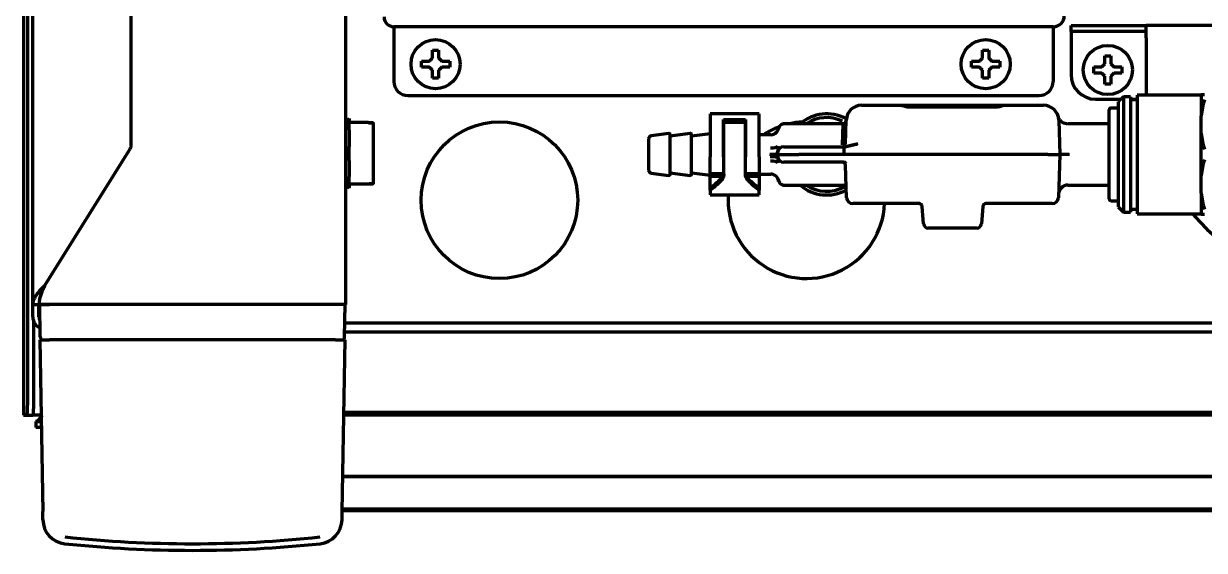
# Model space of a CAD drawing. Header units: inches. Extents: x -2898 to 7248, y 606 to 5598.
# Drawn here: x 2637.5 to 2829.9, y 4573 to 4658.8 of the extents above; entities that cross this region are included whole.
import ezdxf

# ---------------------------------------------------------------- set-up
doc = ezdxf.new("R2010")
doc.units = ezdxf.units.IN

msp = doc.modelspace()

# ---------------------------------------------------------------- linework, layer by layer
at = {"linetype": 'Continuous', "lineweight": 70}
for p, q in [((2637.55, 5081.85), (2637.55, 4595.05)), ((2638.23, 4598.05), (2638.23, 5080.85)), ((2690.05, 4613.05), (2690.05, 4713.75)), ((2639.05, 4613.05), (2639.05, 4694.85)), ((2655.05, 4638.94), (2655.05, 4693.85)), ((2697.85, 4658.3), (2697.85, 4657.3)), ((2805.25, 4658.3), (2697.85, 4658.3)), ((2805.25, 4658.3), (2805.25, 4657.3)), ((2808.15, 4657.5), (2808.15, 4658.5)), ((2808.15, 4658.5), (2820.15, 4658.5)), ((2820.15, 4658.5), (2820.38, 4658.5)), ((2895.72, 4658.5), (2820.38, 4658.5)), ((2820.38, 4656.5), (2820.38, 4658.5)), ((2697.85, 4657.3), (2697.85, 4649.4)), ((2805.25, 4657.3), (2805.25, 4649.4)), ((2820.15, 4657.5), (2808.15, 4657.5)), ((2808.15, 4657.5), (2808.15, 4656.5)), ((2808.15, 4656.5), (2808.15, 4650.5)), ((2820.15, 4657.5), (2820.38, 4657.5)), ((2820.38, 4656.5), (2820.38, 4648.5)), ((2702.35, 4652.2), (2702.35, 4652.7)), ((2706.95, 4652.7), (2706.95, 4652.2)), ((2791.95, 4652.2), (2791.95, 4652.7)), ((2796.55, 4652.7), (2796.55, 4652.2)), ((2702.35, 4651.7), (2702.35, 4652.2)), ((2706.95, 4652.2), (2706.95, 4651.7)), ((2791.95, 4651.7), (2791.95, 4652.2)), ((2796.55, 4652.2), (2796.55, 4651.7)), ((2811.85, 4651.25), (2811.85, 4651.75)), ((2811.85, 4650.75), (2811.85, 4651.25)), ((2816.45, 4651.75), (2816.45, 4651.25)), ((2816.45, 4651.25), (2816.45, 4650.75)), ((2700.15, 4647.1), (2802.95, 4647.1)), ((2816.7, 4646.9), (2815.85, 4646.05)), ((2816.7, 4646.9), (2816.7, 4637.5)), ((2817.85, 4646.9), (2816.7, 4646.9)), ((2817.85, 4646.9), (2817.85, 4637.5)), ((2818.95, 4647.15), (2818.95, 4637.5)), ((2829.35, 4647.15), (2818.95, 4647.15)), ((2829.35, 4647.25), (2829.35, 4643.81)), ((2774.04, 4645.5), (2780.28, 4645.5)), ((2780.28, 4645.5), (2781.66, 4645.5)), ((2781.66, 4645.5), (2796.03, 4645.5)), ((2796, 4645.21), (2781.69, 4645.21)), ((2796.03, 4645.5), (2797.42, 4645.5)), ((2797.42, 4645.5), (2803.65, 4645.5)), ((2812.15, 4646.5), (2816.3, 4646.5)), ((2814.35, 4630.25), (2814.35, 4644.75)), ((2815.85, 4645.05), (2814.65, 4645.05)), ((2815.85, 4646.05), (2815.85, 4637.5)), ((2817.85, 4646.5), (2818.95, 4646.5)), ((2818.95, 4646.4), (2817.85, 4646.4)), ((2690.55, 4643.35), (2690.05, 4642.77)), ((2690.55, 4643.35), (2690.55, 4643.25)), ((2690.55, 4643.25), (2690.55, 4642.58)), ((2749.35, 4644.1), (2749.35, 4637.09)), ((2757.35, 4644.1), (2749.35, 4644.1)), ((2751.55, 4637.09), (2751.55, 4643.21)), ((2751.55, 4643.21), (2755.15, 4643.21)), ((2751.6, 4643.06), (2755.1, 4643.06)), ((2751.6, 4642.76), (2751.6, 4643.06)), ((2751.6, 4642.76), (2755.1, 4642.76)), ((2751.6, 4640.34), (2751.6, 4642.76)), ((2755.1, 4643.06), (2755.1, 4642.76)), ((2755.1, 4642.76), (2755.1, 4640.34)), ((2755.15, 4643.21), (2755.15, 4637.09)), ((2757.35, 4637.09), (2757.35, 4644.1)), ((2771.41, 4639.23), (2771.54, 4643.08)), ((2806.15, 4643.08), (2806.35, 4637.5)), ((2829.35, 4640.93), (2829.35, 4643.81)), ((2690.55, 4641.44), (2690.55, 4642.58)), ((2690.55, 4641.44), (2690.55, 4640.77)), ((2693.71, 4642.68), (2690.65, 4642.68)), ((2694.55, 4637.68), (2694.55, 4642.45)), ((2742.62, 4640.9), (2739.79, 4640.55)), ((2746.12, 4640.9), (2742.85, 4640.5)), ((2749.35, 4640.86), (2746.35, 4640.5)), ((2751.6, 4642.69), (2751.55, 4642.69)), ((2755.15, 4642.69), (2755.1, 4642.69)), ((2768.35, 4642.5), (2761.34, 4642.5)), ((2771.04, 4642.5), (2768.35, 4642.5)), ((2770.91, 4639.09), (2771.04, 4642.5)), ((2814.35, 4642.5), (2807.55, 4642.5)), ((2829.35, 4634.06), (2829.35, 4640.93)), ((2690.55, 4640.77), (2690.55, 4640.16)), ((2690.55, 4640.16), (2690.55, 4638.82)), ((2739.35, 4640.05), (2739.35, 4634.94)), ((2742.85, 4634.3), (2742.85, 4640.7)), ((2746.35, 4634.3), (2746.35, 4640.7)), ((2751.6, 4640.71), (2751.55, 4640.7)), ((2751.6, 4639.6), (2751.6, 4640.34)), ((2751.6, 4634.28), (2751.6, 4639.6)), ((2755.15, 4640.72), (2755.1, 4640.71)), ((2755.1, 4640.34), (2755.1, 4639.6)), ((2755.1, 4639.6), (2755.1, 4634.28)), ((2759.28, 4640.7), (2757.35, 4640.7)), ((2641.05, 4616.25), (2654.9, 4638.41)), ((2690.55, 4637.68), (2690.55, 4638.82)), ((2690.55, 4636.54), (2690.55, 4637.68)), ((2694.55, 4632.9), (2694.55, 4637.68)), ((2749.35, 4636.39), (2749.35, 4637.09)), ((2751.55, 4637.09), (2751.55, 4636.39)), ((2755.15, 4636.39), (2755.15, 4637.09)), ((2757.35, 4637.09), (2757.35, 4636.39)), ((2760.35, 4637.5), (2760.36, 4637.78)), ((2760.35, 4637.5), (2763.84, 4637.5)), ((2760.36, 4637.21), (2760.35, 4637.5)), ((2760.36, 4637.78), (2760.37, 4638.01)), ((2760.36, 4637.01), (2760.36, 4637.01)), ((2804.35, 4637.5), (2763.84, 4637.5)), ((2763.85, 4638.75), (2771.14, 4638.75)), ((2804.35, 4637.5), (2806.35, 4637.5)), ((2806.35, 4637.5), (2806.1, 4630.46)), ((2815.85, 4637.5), (2815.85, 4628.95)), ((2816.7, 4637.5), (2816.7, 4628.1)), ((2817.85, 4637.5), (2817.85, 4628.1)), ((2818.95, 4637.5), (2818.95, 4627.85)), ((2690.55, 4636.54), (2690.55, 4635.2)), ((2690.55, 4635.2), (2690.55, 4634.59)), ((2749.35, 4634.42), (2749.35, 4636.39)), ((2751.55, 4636.39), (2751.55, 4634.42)), ((2755.15, 4634.42), (2755.15, 4636.39)), ((2757.35, 4636.39), (2757.35, 4634.42)), ((2771.14, 4636.25), (2763.85, 4636.25)), ((2771.59, 4630.46), (2771.41, 4635.77)), ((2690.55, 4634.59), (2690.55, 4633.92)), ((2690.55, 4632.78), (2690.55, 4633.92)), ((2739.79, 4634.44), (2742.62, 4634.1)), ((2742.85, 4634.5), (2746.12, 4634.1)), ((2746.35, 4634.5), (2749.35, 4634.13)), ((2749.35, 4634.42), (2751.55, 4634.42)), ((2749.35, 4633.99), (2749.35, 4634.42)), ((2749.35, 4632.06), (2749.35, 4633.99)), ((2749.35, 4633.99), (2751.55, 4633.99)), ((2751.55, 4634.42), (2751.55, 4633.99)), ((2751.55, 4634.29), (2751.55, 4634.29)), ((2755.14, 4634.28), (2755.15, 4634.28)), ((2755.15, 4633.99), (2755.15, 4634.42)), ((2755.15, 4634.42), (2757.35, 4634.42)), ((2755.15, 4633.99), (2757.35, 4633.99)), ((2757.35, 4634.42), (2757.35, 4633.99)), ((2757.35, 4634.3), (2759.28, 4634.3)), ((2757.35, 4633.99), (2757.35, 4632.06)), ((2829.35, 4631.18), (2829.35, 4634.06)), ((2690.05, 4632.59), (2690.55, 4632.01)), ((2690.55, 4632.78), (2690.55, 4632.11)), ((2690.55, 4632.01), (2690.55, 4632.11)), ((2693.71, 4632.68), (2690.65, 4632.68)), ((2749.35, 4631.67), (2749.35, 4632.06)), ((2749.35, 4631.67), (2749.35, 4630.9)), ((2757.35, 4632.06), (2757.35, 4631.67)), ((2757.35, 4630.9), (2757.35, 4631.67)), ((2761.34, 4632.5), (2768.35, 4632.5)), ((2768.35, 4632.5), (2771.04, 4632.5)), ((2807.62, 4632.5), (2814.35, 4632.5)), ((2829.35, 4631.18), (2829.35, 4627.75)), ((2749.35, 4630.9), (2757.35, 4630.9)), ((2773.59, 4629.5), (2772.59, 4629.5)), ((2783.5, 4629.5), (2773.59, 4629.5)), ((2804.1, 4629.5), (2794.2, 4629.5)), ((2805.1, 4629.5), (2804.1, 4629.5)), ((2814.65, 4629.95), (2815.85, 4629.95)), ((2784.14, 4626.18), (2783.89, 4629.04)), ((2793.81, 4629.04), (2793.56, 4626.18)), ((2815.85, 4628.95), (2816.7, 4628.1)), ((2816.7, 4628.1), (2817.85, 4628.1)), ((2817.85, 4628.6), (2818.95, 4628.6)), ((2818.95, 4627.85), (2829.35, 4627.85)), ((2792.81, 4625.5), (2784.88, 4625.5)), ((2639.05, 4611.05), (2639.05, 4613.05)), ((2639.05, 4613.05), (2640.05, 4613.05)), ((2640.05, 4611.05), (2640.05, 4613.05)), ((2641.85, 4613.05), (2640.05, 4613.05)), ((2640.17, 4613.05), (2641.77, 4613.05)), ((2640.26, 4607.79), (2640.17, 4613.05)), ((2688.25, 4613.05), (2641.85, 4613.05)), ((2690.05, 4613.05), (2688.25, 4613.05)), ((2689.83, 4607.79), (2689.92, 4613.05)), ((2639.22, 4598.05), (2639.22, 4610.23)), ((2640.05, 4611.05), (2640.21, 4611.05)), ((2914.95, 4610.05), (2689.88, 4610.05)), ((2903.61, 4608.55), (2689.84, 4608.55)), ((2640.17, 4607.3), (2641.77, 4607.3)), ((2640.17, 4607.3), (2640.66, 4579.39)), ((2640.55, 4607.35), (2640.55, 4607.3)), ((2688.32, 4607.3), (2641.77, 4607.3)), ((2688.32, 4607.3), (2689.92, 4607.3)), ((2689.43, 4579.39), (2689.92, 4607.3)), ((2689.55, 4607.3), (2689.55, 4607.35)), ((2637.55, 4595.05), (2637.55, 4595.05)), ((2637.55, 4595.05), (2638.07, 4595.05)), ((2638.07, 4595.05), (2639.07, 4595.05)), ((2639.55, 4595.05), (2639.07, 4595.05)), ((2640.39, 4595.05), (2639.55, 4595.05)), ((2689.72, 4595.55), (2914.95, 4595.55)), ((2914.95, 4595.05), (2689.72, 4595.05)), ((2818.63, 4595.05), (2818.63, 4595.55)), ((2820.05, 4595.55), (2820.05, 4595.05)), ((2639.55, 4594.05), (2640.4, 4594.05)), ((2639.55, 4594.05), (2639.55, 4593.05)), ((2640.42, 4593.05), (2639.55, 4593.05)), ((2914.95, 4585.05), (2689.53, 4585.05)), ((2914.95, 4585.03), (2689.53, 4585.03)), ((2640.68, 4578.04), (2640.66, 4579.39)), ((2689.41, 4578.04), (2689.43, 4579.39)), ((2689.44, 4579.56), (2914.96, 4579.56)), ((2689.46, 4579.82), (2914.96, 4579.82))]:
    msp.add_line(p, q, dxfattribs=at)
for centre, radius in [((2704.65, 4652.2), 4), ((2794.25, 4652.2), 4), ((2814.15, 4651.25), 4), ((2715.05, 4630.05), 12.75)]:
    msp.add_circle(centre, radius, dxfattribs=at)
for centre, radius, start, end in [((2805.25, 4660.1), 1.8, 270, 0), ((2697.85, 4659.9), 1.6, 180, 270), ((2812.15, 4650.5), 4, 180, 270), ((2700.15, 4649.4), 2.3, 180, 270), ((2802.95, 4649.4), 2.3, 270, 0), ((2852.38, 4648.5), 32, 180, 182.4187), ((2774.04, 4643), 2.5, 90, 178), ((2803.65, 4643), 2.5, 2, 90), ((2814.65, 4644.75), 0.3, 90, 180), ((2765.05, 4630.05), 12.75, 92.9531, 102.4537), ((2768.35, 4637.5), 6.6, 62.0357, 130.7514), ((2768.35, 4637.5), 6, 64.8281, 123.5531), ((2771.04, 4643), 0.5, 269.1135, 358), ((2690.65, 4642.58), 0.1, 90, 180), ((2742.65, 4640.7), 0.2, 0, 96.9365), ((2746.15, 4640.7), 0.2, 0, 96.9365), ((2765.05, 4630.05), 12.75, 110.6494, 123.3563), ((2654.05, 4638.94), 1, 328, 0), ((2739.85, 4640.05), 0.5, 96.9365, 180), ((2770.91, 4639.25), 0.5, 270, 358), ((2761.36, 4637.75), 1, 90, 178), ((2761.36, 4637.25), 1, 182.0002, 270), ((2770.91, 4635.75), 0.5, 2, 90), ((2739.85, 4634.94), 0.5, 180, 263.0635), ((2742.65, 4634.3), 0.2, 263.0635, 0), ((2746.15, 4634.3), 0.2, 263.0635, 0), ((2690.65, 4632.78), 0.1, 180, 270), ((2768.35, 4637.5), 6.6, 229.2478, 299.0141), ((2768.35, 4637.5), 6, 236.4469, 298.4906), ((2771.04, 4632), 0.5, 2, 91.8742), ((2807.62, 4631), 1.5, 89.4269, 178), ((2765.05, 4630.05), 12.75, 176.1806, 357.525), ((2772.59, 4630.5), 1, 182, 270), ((2783.39, 4629), 0.5, 5, 90), ((2794.31, 4629), 0.5, 90, 175), ((2805.1, 4630.5), 1, 270, 358), ((2814.65, 4630.25), 0.3, 180, 270), ((2852.38, 4648.5), 32, 220.1892, 270), ((2784.88, 4626.25), 0.75, 185, 270), ((2792.81, 4626.25), 0.75, 270, 355), ((2641.05, 4611.05), 2, 180, 246.1655), ((2641.05, 4611.05), 1, 180, 213.8639), ((2640.76, 4607.8), 0.5, 181, 270), ((2689.33, 4607.8), 0.5, 270, 359), ((2644.68, 4578.11), 4, 181, 264.013), ((2685.41, 4578.11), 4, 275.987, 359), ((2665.05, 4772.3), 199.25, 264.013, 270), ((2665.05, 4772.3), 199.25, 270, 275.987)]:
    msp.add_arc(centre, radius, start, end, dxfattribs=at)
for centre, major_axis, ratio, start_param, end_param in [((2759.28, 4641.95), (-1.25, 0.04), 1, 1.602904, 3.141573), ((2759.12, 4636.94), (1.25, 0.04), 0.125618, 0, 1.566409), ((2759.19, 4638.98), (-1.25, 0.04), 0.333532, 1.581322, 2.950519), ((2759.19, 4636.01), (1.25, 0.04), 0.333515, 0.191083, 1.56029), ((2751.6, 4637.5), (-4.14, -5.87), 0.300114, 0.644964, 1.079556), ((2751.6, 4637.5), (-4.55, -6.46), 0.300114, 0.696701, 1.087666), ((2755.1, 4637.5), (4.14, -5.87), 0.300114, 5.203629, 5.638222), ((2755.1, 4637.5), (4.55, -6.46), 0.300114, 5.195519, 5.586485), ((2759.28, 4633.05), (-1.25, -0.04), 1, 3.141612, 4.681404), ((2638.07, 4598.05), (0, -3), 0.052336, 0, 1.570796), ((2639.07, 4598.05), (0, 3), 0.052336, 3.141593, 4.712389), ((2665.05, 4771.87), (-197.77, 0), 0.999848, 1.465422, 1.67617)]:
    msp.add_ellipse(centre, major_axis=major_axis, ratio=ratio, start_param=start_param, end_param=end_param, dxfattribs=at)
for points, degree in [([(2704.15, 4653.2), (2704.15, 4653.25), (2704.15, 4653.36), (2704.15, 4653.52), (2704.15, 4653.68), (2704.15, 4653.84), (2704.15, 4653.99), (2704.15, 4654.14), (2704.15, 4654.31), (2704.15, 4654.43), (2704.15, 4654.5)], 3), ([(2704.15, 4654.5), (2704.31, 4654.5), (2704.65, 4654.5), (2704.98, 4654.5), (2705.15, 4654.5)], 3), ([(2793.75, 4653.2), (2793.75, 4653.25), (2793.75, 4653.36), (2793.75, 4653.52), (2793.75, 4653.68), (2793.75, 4653.84), (2793.75, 4653.99), (2793.75, 4654.14), (2793.75, 4654.31), (2793.75, 4654.43), (2793.75, 4654.5)], 3), ([(2793.75, 4654.5), (2793.91, 4654.5), (2794.25, 4654.5), (2794.58, 4654.5), (2794.75, 4654.5)], 3), ([(2703.65, 4652.7), (2703.67, 4652.72), (2703.72, 4652.77), (2703.79, 4652.84), (2703.86, 4652.91), (2703.93, 4652.98), (2704, 4653.05), (2704.08, 4653.13), (2704.12, 4653.17), (2704.15, 4653.2)], 3), ([(2705.15, 4653.2), (2705.17, 4653.17), (2705.22, 4653.12), (2705.3, 4653.05), (2705.37, 4652.98), (2705.44, 4652.9), (2705.51, 4652.84), (2705.58, 4652.77), (2705.62, 4652.72), (2705.65, 4652.7)], 3), ([(2705.65, 4652.7), (2705.7, 4652.7), (2705.81, 4652.7), (2705.97, 4652.7), (2706.13, 4652.7), (2706.29, 4652.7), (2706.44, 4652.7), (2706.59, 4652.7), (2706.76, 4652.7), (2706.88, 4652.7), (2706.95, 4652.7)], 3), ([(2793.25, 4652.7), (2793.27, 4652.72), (2793.32, 4652.77), (2793.39, 4652.84), (2793.46, 4652.91), (2793.53, 4652.98), (2793.6, 4653.05), (2793.68, 4653.13), (2793.72, 4653.17), (2793.75, 4653.2)], 3), ([(2794.75, 4653.2), (2794.77, 4653.17), (2794.82, 4653.12), (2794.9, 4653.05), (2794.97, 4652.98), (2795.04, 4652.9), (2795.11, 4652.84), (2795.18, 4652.77), (2795.22, 4652.72), (2795.25, 4652.7)], 3), ([(2795.25, 4652.7), (2795.3, 4652.7), (2795.41, 4652.7), (2795.57, 4652.7), (2795.73, 4652.7), (2795.89, 4652.7), (2796.04, 4652.7), (2796.19, 4652.7), (2796.36, 4652.7), (2796.48, 4652.7), (2796.55, 4652.7)], 3), ([(2813.65, 4652.25), (2813.65, 4652.3), (2813.65, 4652.41), (2813.65, 4652.57), (2813.65, 4652.73), (2813.65, 4652.89), (2813.65, 4653.04), (2813.65, 4653.19), (2813.65, 4653.36), (2813.65, 4653.48), (2813.65, 4653.55)], 3), ([(2813.65, 4653.55), (2813.81, 4653.55), (2814.15, 4653.55), (2814.48, 4653.55), (2814.65, 4653.55)], 3), ([(2703.65, 4651.7), (2703.59, 4651.7), (2703.48, 4651.7), (2703.32, 4651.7), (2703.16, 4651.7), (2703.01, 4651.7), (2702.86, 4651.7), (2702.7, 4651.7), (2702.53, 4651.7), (2702.41, 4651.7), (2702.35, 4651.7)], 3), ([(2704.15, 4651.2), (2704.12, 4651.22), (2704.07, 4651.28), (2704, 4651.35), (2703.92, 4651.42), (2703.85, 4651.49), (2703.78, 4651.56), (2703.72, 4651.63), (2703.67, 4651.67), (2703.65, 4651.7)], 3), ([(2705.65, 4651.7), (2705.62, 4651.67), (2705.58, 4651.63), (2705.5, 4651.56), (2705.43, 4651.48), (2705.36, 4651.41), (2705.29, 4651.34), (2705.22, 4651.27), (2705.17, 4651.22), (2705.15, 4651.2)], 3), ([(2705.15, 4651.2), (2705.15, 4651.14), (2705.15, 4651.04), (2705.15, 4650.87), (2705.15, 4650.71), (2705.15, 4650.56), (2705.15, 4650.41), (2705.15, 4650.25), (2705.15, 4650.09), (2705.15, 4649.96), (2705.15, 4649.9)], 3), ([(2793.25, 4651.7), (2793.19, 4651.7), (2793.08, 4651.7), (2792.92, 4651.7), (2792.76, 4651.7), (2792.61, 4651.7), (2792.46, 4651.7), (2792.3, 4651.7), (2792.13, 4651.7), (2792.01, 4651.7), (2791.95, 4651.7)], 3), ([(2793.75, 4651.2), (2793.72, 4651.22), (2793.67, 4651.28), (2793.6, 4651.35), (2793.52, 4651.42), (2793.45, 4651.49), (2793.38, 4651.56), (2793.32, 4651.63), (2793.27, 4651.67), (2793.25, 4651.7)], 3), ([(2795.25, 4651.7), (2795.22, 4651.67), (2795.18, 4651.63), (2795.1, 4651.56), (2795.03, 4651.48), (2794.96, 4651.41), (2794.89, 4651.34), (2794.82, 4651.27), (2794.77, 4651.22), (2794.75, 4651.2)], 3), ([(2794.75, 4651.2), (2794.75, 4651.14), (2794.75, 4651.04), (2794.75, 4650.87), (2794.75, 4650.71), (2794.75, 4650.56), (2794.75, 4650.41), (2794.75, 4650.25), (2794.75, 4650.09), (2794.75, 4649.96), (2794.75, 4649.9)], 3), ([(2813.15, 4650.75), (2813.09, 4650.75), (2812.98, 4650.75), (2812.82, 4650.75), (2812.66, 4650.75), (2812.51, 4650.75), (2812.36, 4650.75), (2812.2, 4650.75), (2812.03, 4650.75), (2811.91, 4650.75), (2811.85, 4650.75)], 3), ([(2813.15, 4651.75), (2813.17, 4651.77), (2813.22, 4651.82), (2813.29, 4651.89), (2813.36, 4651.96), (2813.43, 4652.03), (2813.5, 4652.1), (2813.58, 4652.18), (2813.62, 4652.22), (2813.65, 4652.25)], 3), ([(2813.65, 4650.25), (2813.62, 4650.27), (2813.57, 4650.33), (2813.5, 4650.4), (2813.42, 4650.47), (2813.35, 4650.54), (2813.28, 4650.61), (2813.22, 4650.68), (2813.17, 4650.72), (2813.15, 4650.75)], 3), ([(2814.65, 4652.25), (2814.67, 4652.22), (2814.72, 4652.17), (2814.8, 4652.1), (2814.87, 4652.03), (2814.94, 4651.95), (2815.01, 4651.89), (2815.08, 4651.82), (2815.12, 4651.77), (2815.15, 4651.75)], 3), ([(2815.15, 4650.75), (2815.12, 4650.72), (2815.08, 4650.68), (2815, 4650.61), (2814.93, 4650.53), (2814.86, 4650.46), (2814.79, 4650.39), (2814.72, 4650.32), (2814.67, 4650.27), (2814.65, 4650.25)], 3), ([(2815.15, 4651.75), (2815.2, 4651.75), (2815.31, 4651.75), (2815.47, 4651.75), (2815.63, 4651.75), (2815.79, 4651.75), (2815.94, 4651.75), (2816.09, 4651.75), (2816.26, 4651.75), (2816.38, 4651.75), (2816.45, 4651.75)], 3), ([(2705.15, 4649.9), (2704.98, 4649.9), (2704.65, 4649.9), (2704.31, 4649.9), (2704.15, 4649.9)], 3), ([(2794.75, 4649.9), (2794.58, 4649.9), (2794.25, 4649.9), (2793.91, 4649.9), (2793.75, 4649.9)], 3), ([(2814.65, 4648.95), (2814.48, 4648.95), (2814.15, 4648.95), (2813.81, 4648.95), (2813.65, 4648.95)], 3), ([(2814.65, 4650.25), (2814.65, 4650.19), (2814.65, 4650.09), (2814.65, 4649.92), (2814.65, 4649.76), (2814.65, 4649.61), (2814.65, 4649.46), (2814.65, 4649.3), (2814.65, 4649.14), (2814.65, 4649.01), (2814.65, 4648.95)], 3), ([(2761.51, 4642.5), (2760.69, 4642.45), (2760.5, 4641.69)], 2), ([(2771.52, 4638.8), (2771.13, 4638.73)], 1), ([(2771.13, 4636.26), (2771.53, 4636.2)], 1), ([(2751.48, 4633.71), (2751.45, 4633.63), (2751.37, 4633.49), (2751.26, 4633.35), (2751.2, 4633.29)], 3), ([(2751.6, 4634.28), (2751.6, 4634.21), (2751.59, 4634.08), (2751.55, 4633.89), (2751.51, 4633.77), (2751.48, 4633.71)], 3), ([(2755.21, 4633.71), (2755.19, 4633.77), (2755.14, 4633.89), (2755.11, 4634.08), (2755.1, 4634.21), (2755.1, 4634.28)], 3), ([(2755.5, 4633.29), (2755.44, 4633.35), (2755.33, 4633.49), (2755.24, 4633.63), (2755.21, 4633.71)], 3), ([(2760.5, 4633.31), (2760.73, 4632.52), (2761.51, 4632.5)], 2), ([(2641.05, 4616.25), (2640.97, 4616.17), (2640.82, 4616.02), (2640.6, 4615.79), (2640.39, 4615.56), (2640.18, 4615.33), (2639.98, 4615.11), (2639.8, 4614.88), (2639.63, 4614.65), (2639.48, 4614.42), (2639.35, 4614.19), (2639.24, 4613.96), (2639.16, 4613.73), (2639.09, 4613.51), (2639.06, 4613.28), (2639.05, 4613.12), (2639.05, 4613.05)], 3), ([(2641.05, 4616.25), (2640.99, 4616.14), (2640.89, 4615.93), (2640.74, 4615.61), (2640.59, 4615.29), (2640.46, 4614.97), (2640.34, 4614.65), (2640.23, 4614.33), (2640.15, 4614.01), (2640.09, 4613.69), (2640.06, 4613.37), (2640.05, 4613.15), (2640.05, 4613.05)], 3), ([(2640.55, 4595.05), (2640.52, 4595.01), (2640.48, 4594.94), (2640.41, 4594.84), (2640.35, 4594.74), (2640.28, 4594.64), (2640.21, 4594.55), (2640.15, 4594.46), (2640.08, 4594.38), (2640.01, 4594.3), (2639.95, 4594.24), (2639.88, 4594.18), (2639.81, 4594.13), (2639.75, 4594.09), (2639.68, 4594.07), (2639.61, 4594.05), (2639.57, 4594.05), (2639.55, 4594.05)], 3)]:
    msp.add_open_spline(points, degree=degree, dxfattribs=at)
for points, knots in [([(2705.15, 4654.5), (2705.15, 4654.29), (2705.15, 4654.09), (2705.15, 4653.76), (2705.15, 4653.65), (2705.15, 4653.43), (2705.15, 4653.31), (2705.15, 4653.2)], [0, 0, 0, 0, 0.5, 0.5, 0.75, 0.75, 1, 1, 1, 1]), ([(2794.75, 4654.5), (2794.75, 4654.29), (2794.75, 4654.09), (2794.75, 4653.76), (2794.75, 4653.65), (2794.75, 4653.43), (2794.75, 4653.31), (2794.75, 4653.2)], [0, 0, 0, 0, 0.5, 0.5, 0.75, 0.75, 1, 1, 1, 1]), ([(2702.35, 4652.7), (2702.55, 4652.7), (2702.76, 4652.7), (2703.08, 4652.7), (2703.19, 4652.7), (2703.42, 4652.7), (2703.53, 4652.7), (2703.65, 4652.7)], [0, 0, 0, 0, 0.5, 0.5, 0.75, 0.75, 1, 1, 1, 1]), ([(2791.95, 4652.7), (2792.15, 4652.7), (2792.36, 4652.7), (2792.68, 4652.7), (2792.79, 4652.7), (2793.02, 4652.7), (2793.13, 4652.7), (2793.25, 4652.7)], [0, 0, 0, 0, 0.5, 0.5, 0.75, 0.75, 1, 1, 1, 1]), ([(2814.65, 4653.55), (2814.65, 4653.34), (2814.65, 4653.14), (2814.65, 4652.81), (2814.65, 4652.7), (2814.65, 4652.48), (2814.65, 4652.36), (2814.65, 4652.25)], [0, 0, 0, 0, 0.5, 0.5, 0.75, 0.75, 1, 1, 1, 1]), ([(2704.15, 4649.9), (2704.15, 4650.1), (2704.15, 4650.31), (2704.15, 4650.64), (2704.15, 4650.75), (2704.15, 4650.97), (2704.15, 4651.08), (2704.15, 4651.2)], [0, 0, 0, 0, 0.5, 0.5, 0.75, 0.75, 1, 1, 1, 1]), ([(2706.95, 4651.7), (2706.74, 4651.7), (2706.53, 4651.7), (2706.21, 4651.7), (2706.1, 4651.7), (2705.88, 4651.7), (2705.76, 4651.7), (2705.65, 4651.7)], [0, 0, 0, 0, 0.5, 0.5, 0.75, 0.75, 1, 1, 1, 1]), ([(2793.75, 4649.9), (2793.75, 4650.1), (2793.75, 4650.31), (2793.75, 4650.64), (2793.75, 4650.75), (2793.75, 4650.97), (2793.75, 4651.08), (2793.75, 4651.2)], [0, 0, 0, 0, 0.5, 0.5, 0.75, 0.75, 1, 1, 1, 1]), ([(2796.55, 4651.7), (2796.34, 4651.7), (2796.13, 4651.7), (2795.81, 4651.7), (2795.7, 4651.7), (2795.48, 4651.7), (2795.36, 4651.7), (2795.25, 4651.7)], [0, 0, 0, 0, 0.5, 0.5, 0.75, 0.75, 1, 1, 1, 1]), ([(2811.85, 4651.75), (2812.05, 4651.75), (2812.26, 4651.75), (2812.58, 4651.75), (2812.69, 4651.75), (2812.92, 4651.75), (2813.03, 4651.75), (2813.15, 4651.75)], [0, 0, 0, 0, 0.5, 0.5, 0.75, 0.75, 1, 1, 1, 1]), ([(2816.45, 4650.75), (2816.24, 4650.75), (2816.03, 4650.75), (2815.71, 4650.75), (2815.6, 4650.75), (2815.38, 4650.75), (2815.26, 4650.75), (2815.15, 4650.75)], [0, 0, 0, 0, 0.5, 0.5, 0.75, 0.75, 1, 1, 1, 1]), ([(2813.65, 4648.95), (2813.65, 4649.15), (2813.65, 4649.36), (2813.65, 4649.69), (2813.65, 4649.8), (2813.65, 4650.02), (2813.65, 4650.13), (2813.65, 4650.25)], [0, 0, 0, 0, 0.5, 0.5, 0.75, 0.75, 1, 1, 1, 1]), ([(2829.35, 4647.25), (2829.4, 4647.25), (2829.47, 4647.25), (2829.64, 4647.25), (2829.75, 4647.25), (2829.87, 4647.25)], [0, 0, 0, 0, 0.5, 0.5, 1, 1, 1, 1]), ([(2781.69, 4645.21), (2781.68, 4645.21), (2781.59, 4645.2), (2781.39, 4645.23), (2781.04, 4645.32), (2780.7, 4645.42), (2780.44, 4645.51), (2780.27, 4645.49), (2780.25, 4645.49)], [0, 0, 0, 0, 0.01627, 0.157625, 0.338855, 0.689828, 0.962401, 1, 1, 1, 1]), ([(2797.41, 4645.49), (2797.4, 4645.5), (2797.31, 4645.5), (2797.15, 4645.47), (2796.85, 4645.39), (2796.49, 4645.26), (2796.13, 4645.2), (2796.01, 4645.21), (2796, 4645.21)], [0, 0, 0, 0, 0.024433, 0.169144, 0.371364, 0.80958, 0.980738, 1, 1, 1, 1]), ([(2829.87, 4646.4), (2829.75, 4645.97), (2829.64, 4645.54), (2829.47, 4644.68), (2829.4, 4644.25), (2829.35, 4643.81)], [0, 0, 0, 0, 0.5, 0.5, 1, 1, 1, 1]), ([(2807.54, 4642.52), (2807.49, 4642.51), (2807.29, 4642.49), (2806.97, 4642.59), (2806.63, 4642.77), (2806.4, 4643), (2806.24, 4643.21), (2806.15, 4643.39), (2806.11, 4643.51), (2806.09, 4643.56), (2806.09, 4643.57)], [0, 0, 0, 0, 0.073314, 0.307885, 0.501542, 0.665237, 0.800055, 0.904497, 0.975091, 1, 1, 1, 1]), ([(2693.71, 4642.68), (2693.74, 4642.68), (2693.77, 4642.68), (2693.81, 4642.68), (2693.83, 4642.68), (2693.85, 4642.68), (2693.87, 4642.68), (2693.9, 4642.68), (2693.93, 4642.68), (2693.97, 4642.68), (2693.99, 4642.68), (2694.05, 4642.68), (2694.09, 4642.68), (2694.15, 4642.68), (2694.17, 4642.68), (2694.21, 4642.68), (2694.22, 4642.68), (2694.24, 4642.68), (2694.25, 4642.68), (2694.28, 4642.68), (2694.29, 4642.68), (2694.34, 4642.68), (2694.36, 4642.68), (2694.38, 4642.68), (2694.39, 4642.68), (2694.4, 4642.68), (2694.41, 4642.68), (2694.42, 4642.68), (2694.42, 4642.68), (2694.43, 4642.68), (2694.44, 4642.68), (2694.44, 4642.68), (2694.44, 4642.68)], [0, 0, 0, 0, 0.033049, 0.033049, 0.049574, 0.049574, 0.066098, 0.066098, 0.099147, 0.099147, 0.132196, 0.132196, 0.198295, 0.198295, 0.264393, 0.264393, 0.297442, 0.297442, 0.330491, 0.330491, 0.396589, 0.396589, 0.528786, 0.528786, 0.594884, 0.594884, 0.660982, 0.660982, 0.793179, 0.793179, 0.925375, 1, 1, 1, 1]), ([(2693.73, 4642.66), (2693.76, 4642.66), (2693.79, 4642.66), (2693.85, 4642.66), (2693.88, 4642.66), (2693.93, 4642.66), (2693.96, 4642.66), (2693.99, 4642.66), (2694.01, 4642.66), (2694.03, 4642.65), (2694.04, 4642.65), (2694.09, 4642.65), (2694.13, 4642.65), (2694.2, 4642.65), (2694.23, 4642.64), (2694.27, 4642.64), (2694.28, 4642.64), (2694.31, 4642.64), (2694.32, 4642.64), (2694.35, 4642.63), (2694.37, 4642.63), (2694.42, 4642.62), (2694.44, 4642.62), (2694.47, 4642.61), (2694.48, 4642.61), (2694.49, 4642.61), (2694.5, 4642.61), (2694.51, 4642.6), (2694.52, 4642.6), (2694.53, 4642.6), (2694.53, 4642.59), (2694.54, 4642.59), (2694.54, 4642.59), (2694.54, 4642.59), (2694.53, 4642.59), (2694.53, 4642.6), (2694.52, 4642.6), (2694.51, 4642.6), (2694.5, 4642.61), (2694.49, 4642.61), (2694.48, 4642.61), (2694.47, 4642.61), (2694.44, 4642.62), (2694.42, 4642.62), (2694.37, 4642.63), (2694.35, 4642.63), (2694.31, 4642.64), (2694.28, 4642.64), (2694.24, 4642.64), (2694.23, 4642.64), (2694.2, 4642.65), (2694.18, 4642.65), (2694.13, 4642.65), (2694.09, 4642.65), (2694.04, 4642.65), (2694.03, 4642.65), (2694.01, 4642.66), (2693.99, 4642.66), (2693.96, 4642.66), (2693.93, 4642.66), (2693.89, 4642.66), (2693.88, 4642.66), (2693.85, 4642.66), (2693.84, 4642.66), (2693.79, 4642.66), (2693.76, 4642.66), (2693.73, 4642.66)], [0, 0, 0, 0, 0.015625, 0.015625, 0.03125, 0.03125, 0.046875, 0.046875, 0.054687, 0.054687, 0.0625, 0.0625, 0.09375, 0.09375, 0.125, 0.125, 0.140625, 0.140625, 0.15625, 0.15625, 0.1875, 0.1875, 0.25, 0.25, 0.28125, 0.28125, 0.3125, 0.3125, 0.375, 0.375, 0.4375, 0.4375, 0.5, 0.5625, 0.5625, 0.625, 0.625, 0.6875, 0.6875, 0.71875, 0.71875, 0.75, 0.75, 0.8125, 0.8125, 0.84375, 0.84375, 0.875, 0.875, 0.890625, 0.890625, 0.90625, 0.90625, 0.9375, 0.9375, 0.945312, 0.945312, 0.953125, 0.953125, 0.96875, 0.96875, 0.976562, 0.976562, 0.984375, 0.984375, 1, 1, 1, 1]), ([(2829.35, 4640.93), (2829.4, 4640.49), (2829.47, 4640.06), (2829.64, 4639.2), (2829.75, 4638.77), (2829.87, 4638.35)], [0, 0, 0, 0, 0.5, 0.5, 1, 1, 1, 1]), ([(2771.14, 4638.75), (2771.15, 4638.75), (2771.17, 4638.75), (2771.2, 4638.75), (2771.24, 4638.75), (2771.27, 4638.75), (2771.3, 4638.76), (2771.34, 4638.76), (2771.37, 4638.77), (2771.41, 4638.77), (2771.44, 4638.78), (2771.48, 4638.79), (2771.51, 4638.79), (2771.55, 4638.8), (2771.58, 4638.81), (2771.62, 4638.82), (2771.65, 4638.83), (2771.69, 4638.84), (2771.73, 4638.85), (2771.77, 4638.86), (2771.81, 4638.87), (2771.84, 4638.88), (2771.89, 4638.89), (2771.95, 4638.9), (2772, 4638.92), (2772.03, 4638.92), (2772.04, 4638.93), (2772.05, 4638.93), (2772.06, 4638.93), (2772.07, 4638.93), (2772.08, 4638.94), (2772.09, 4638.94), (2772.1, 4638.94), (2772.11, 4638.94), (2772.12, 4638.95), (2772.13, 4638.95), (2772.15, 4638.95), (2772.16, 4638.96), (2772.17, 4638.96), (2772.18, 4638.96), (2772.19, 4638.96), (2772.21, 4638.97), (2772.22, 4638.97), (2772.23, 4638.97), (2772.24, 4638.98), (2772.26, 4638.98), (2772.27, 4638.98), (2772.28, 4638.99), (2772.3, 4638.99), (2772.31, 4638.99), (2772.32, 4638.99), (2772.34, 4639), (2772.35, 4639), (2772.36, 4639), (2772.38, 4639.01), (2772.39, 4639.01), (2772.41, 4639.01), (2772.42, 4639.02), (2772.44, 4639.02), (2772.45, 4639.03), (2772.47, 4639.03), (2772.48, 4639.03), (2772.5, 4639.04), (2772.51, 4639.04), (2772.53, 4639.04), (2772.55, 4639.05), (2772.56, 4639.05), (2772.58, 4639.05), (2772.59, 4639.06), (2772.61, 4639.06), (2772.63, 4639.06), (2772.64, 4639.07), (2772.66, 4639.07), (2772.68, 4639.08), (2772.7, 4639.08), (2772.71, 4639.08), (2772.73, 4639.09), (2772.75, 4639.09), (2772.77, 4639.1), (2772.79, 4639.1), (2772.8, 4639.1), (2772.82, 4639.11), (2772.84, 4639.11), (2772.86, 4639.12), (2772.88, 4639.12), (2772.9, 4639.12), (2772.92, 4639.13), (2772.94, 4639.13), (2772.96, 4639.14), (2772.98, 4639.14), (2773, 4639.15), (2773.02, 4639.15), (2773.04, 4639.15), (2773.06, 4639.16), (2773.08, 4639.16), (2773.1, 4639.17), (2773.12, 4639.17), (2773.14, 4639.18), (2773.16, 4639.18), (2773.18, 4639.18), (2773.21, 4639.19), (2773.23, 4639.19), (2773.25, 4639.2), (2773.27, 4639.2), (2773.29, 4639.21), (2773.32, 4639.21), (2773.34, 4639.22), (2773.36, 4639.22), (2773.38, 4639.23), (2773.4, 4639.23), (2773.41, 4639.23)], [0, 0, 0, 0, 0.014899, 0.029973, 0.045222, 0.060648, 0.076251, 0.092031, 0.10799, 0.124128, 0.140446, 0.156945, 0.173628, 0.190494, 0.207546, 0.224786, 0.242216, 0.259837, 0.277652, 0.295663, 0.313873, 0.332285, 0.350901, 0.381608, 0.413263, 0.417906, 0.422604, 0.427356, 0.432164, 0.437026, 0.441943, 0.446915, 0.451941, 0.457021, 0.462156, 0.467345, 0.472588, 0.477886, 0.483238, 0.488643, 0.494103, 0.499616, 0.505184, 0.510805, 0.51648, 0.522208, 0.527991, 0.533827, 0.539716, 0.545659, 0.551655, 0.557705, 0.563808, 0.569964, 0.576174, 0.582437, 0.588753, 0.595122, 0.601545, 0.60802, 0.614549, 0.621131, 0.627766, 0.634454, 0.641195, 0.647989, 0.654836, 0.661737, 0.66869, 0.675696, 0.682756, 0.689868, 0.697034, 0.704253, 0.711525, 0.71885, 0.726228, 0.73366, 0.741144, 0.748683, 0.756274, 0.763919, 0.771617, 0.779369, 0.787175, 0.795034, 0.802946, 0.810913, 0.818934, 0.827008, 0.835137, 0.843319, 0.851556, 0.859847, 0.868193, 0.876593, 0.885048, 0.893558, 0.902122, 0.910742, 0.919417, 0.928147, 0.936933, 0.945774, 0.954671, 0.963624, 0.972634, 0.981699, 0.990821, 1, 1, 1, 1]), ([(2760.35, 4637.5), (2760.35, 4637.5), (2760.34, 4637.5), (2760.32, 4637.5), (2760.31, 4637.5), (2760.29, 4637.5), (2760.28, 4637.5), (2760.27, 4637.5), (2760.26, 4637.5), (2760.22, 4637.5), (2760.18, 4637.5), (2760.13, 4637.5), (2760.11, 4637.5), (2760.09, 4637.5), (2760.08, 4637.5), (2760.04, 4637.5), (2760.01, 4637.5), (2759.92, 4637.5), (2759.86, 4637.5), (2759.77, 4637.5), (2759.76, 4637.5), (2759.72, 4637.5), (2759.67, 4637.5), (2759.58, 4637.5), (2759.5, 4637.5), (2759.44, 4637.5), (2759.42, 4637.5), (2759.38, 4637.5), (2759.36, 4637.5), (2759.3, 4637.5), (2759.26, 4637.5), (2759.2, 4637.5), (2759.17, 4637.5), (2759.14, 4637.5), (2759.12, 4637.5), (2759.11, 4637.5), (2759.1, 4637.5)], [0, 0, 0, 0, 0.122, 0.122, 0.184714, 0.184714, 0.216071, 0.216071, 0.247428, 0.247428, 0.372857, 0.372857, 0.404214, 0.404214, 0.435571, 0.435571, 0.498285, 0.498285, 0.623714, 0.623714, 0.655071, 0.655071, 0.686428, 0.749143, 0.811857, 0.811857, 0.843214, 0.843214, 0.874571, 0.874571, 0.937286, 0.937286, 0.968643, 0.984321, 0.984321, 1, 1, 1, 1]), ([(2760.41, 4638.86), (2760.41, 4638.79), (2760.41, 4638.72), (2760.4, 4638.61), (2760.4, 4638.57), (2760.4, 4638.5), (2760.39, 4638.46), (2760.39, 4638.36), (2760.38, 4638.29), (2760.37, 4638.19), (2760.37, 4638.15), (2760.37, 4638.08), (2760.37, 4638.05), (2760.37, 4638.01)], [0, 0, 0, 0, 0.25, 0.25, 0.375, 0.375, 0.5, 0.5, 0.75, 0.75, 0.875, 0.875, 1, 1, 1, 1]), ([(2760.37, 4636.98), (2760.37, 4636.98), (2760.37, 4636.98), (2760.37, 4636.98), (2760.37, 4636.97), (2760.37, 4636.97), (2760.37, 4636.95), (2760.37, 4636.92), (2760.37, 4636.9), (2760.37, 4636.84), (2760.37, 4636.81), (2760.38, 4636.74), (2760.38, 4636.71), (2760.39, 4636.64), (2760.39, 4636.6), (2760.39, 4636.53), (2760.4, 4636.5), (2760.4, 4636.43), (2760.4, 4636.39), (2760.41, 4636.28), (2760.41, 4636.21), (2760.41, 4636.13)], [0, 0, 0, 0, 0.001953, 0.003906, 0.007812, 0.015625, 0.03125, 0.0625, 0.125, 0.125, 0.25, 0.25, 0.375, 0.375, 0.5, 0.5, 0.625, 0.625, 0.75, 0.75, 1, 1, 1, 1]), ([(2761.36, 4638.75), (2761.36, 4638.75), (2761.4, 4638.75), (2761.59, 4638.75), (2761.9, 4638.75), (2762.3, 4638.75), (2762.76, 4638.75), (2763.29, 4638.75), (2763.66, 4638.75), (2763.85, 4638.75)], [0, 0, 0, 0, 0.146168, 0.289853, 0.434024, 0.577627, 0.714047, 0.851827, 1, 1, 1, 1]), ([(2807.85, 4637.5), (2807.84, 4637.5), (2807.84, 4637.5), (2807.82, 4637.5), (2807.82, 4637.5), (2807.8, 4637.5), (2807.76, 4637.5), (2807.72, 4637.5), (2807.65, 4637.5), (2807.6, 4637.5), (2807.53, 4637.5), (2807.51, 4637.5), (2807.46, 4637.5), (2807.43, 4637.5), (2807.36, 4637.5), (2807.27, 4637.5), (2807.18, 4637.5), (2807.12, 4637.5), (2807.1, 4637.5), (2807.05, 4637.5), (2807.03, 4637.5), (2806.93, 4637.5), (2806.86, 4637.5), (2806.75, 4637.5), (2806.72, 4637.5), (2806.67, 4637.5), (2806.66, 4637.5), (2806.63, 4637.5), (2806.61, 4637.5), (2806.55, 4637.5), (2806.5, 4637.5), (2806.45, 4637.5), (2806.44, 4637.5), (2806.43, 4637.5), (2806.42, 4637.5), (2806.4, 4637.5), (2806.39, 4637.5), (2806.36, 4637.5), (2806.35, 4637.5), (2806.35, 4637.5)], [0, 0, 0, 0, 0.007833, 0.007833, 0.015666, 0.015666, 0.031331, 0.062663, 0.062663, 0.125326, 0.125326, 0.156657, 0.156657, 0.187988, 0.187988, 0.250651, 0.313314, 0.313314, 0.344645, 0.344645, 0.375977, 0.375977, 0.501302, 0.501302, 0.563965, 0.563965, 0.595296, 0.595296, 0.626628, 0.626628, 0.751953, 0.751953, 0.783285, 0.783285, 0.814616, 0.814616, 0.877279, 0.877279, 1, 1, 1, 1]), ([(2763.85, 4636.25), (2763.66, 4636.25), (2763.28, 4636.25), (2762.73, 4636.25), (2762.25, 4636.25), (2761.86, 4636.25), (2761.58, 4636.25), (2761.4, 4636.25), (2761.36, 4636.25), (2761.36, 4636.25)], [0, 0, 0, 0, 0.148263, 0.293914, 0.439938, 0.585587, 0.720883, 0.853972, 1, 1, 1, 1]), ([(2829.87, 4636.65), (2829.75, 4636.22), (2829.64, 4635.79), (2829.47, 4634.93), (2829.4, 4634.5), (2829.35, 4634.06)], [0, 0, 0, 0, 0.5, 0.5, 1, 1, 1, 1]), ([(2751.2, 4633.63), (2751.26, 4633.7), (2751.35, 4633.81), (2751.42, 4633.94), (2751.45, 4633.99)], [0, 0, 0, 0, 0.586027, 1, 1, 1, 1]), ([(2751.55, 4634.27), (2751.57, 4634.32), (2751.59, 4634.44), (2751.6, 4634.56), (2751.6, 4634.62)], [0, 0, 0, 0, 0.452163, 1, 1, 1, 1]), ([(2755.1, 4634.62), (2755.1, 4634.56), (2755.11, 4634.43), (2755.13, 4634.31), (2755.14, 4634.25)], [0, 0, 0, 0, 0.522146, 1, 1, 1, 1]), ([(2755.24, 4633.99), (2755.27, 4633.94), (2755.34, 4633.81), (2755.44, 4633.7), (2755.5, 4633.63)], [0, 0, 0, 0, 0.412822, 1, 1, 1, 1]), ([(2694.44, 4632.68), (2694.44, 4632.68), (2694.44, 4632.68), (2694.44, 4632.68), (2694.43, 4632.68), (2694.43, 4632.68), (2694.42, 4632.68), (2694.42, 4632.68), (2694.4, 4632.68), (2694.4, 4632.68), (2694.39, 4632.68), (2694.38, 4632.68), (2694.36, 4632.68), (2694.34, 4632.68), (2694.29, 4632.68), (2694.28, 4632.68), (2694.24, 4632.68), (2694.22, 4632.68), (2694.19, 4632.68), (2694.17, 4632.68), (2694.15, 4632.68), (2694.13, 4632.68), (2694.09, 4632.68), (2694.05, 4632.68), (2693.99, 4632.68), (2693.97, 4632.68), (2693.93, 4632.68), (2693.9, 4632.68), (2693.87, 4632.68), (2693.85, 4632.68), (2693.83, 4632.68), (2693.81, 4632.68), (2693.77, 4632.68), (2693.74, 4632.68), (2693.71, 4632.68)], [0, 0, 0, 0, 0.051627, 0.170174, 0.170174, 0.28872, 0.28872, 0.407267, 0.407267, 0.46654, 0.46654, 0.525814, 0.525814, 0.64436, 0.64436, 0.703633, 0.703633, 0.762907, 0.762907, 0.792543, 0.792543, 0.82218, 0.82218, 0.881453, 0.881453, 0.91109, 0.91109, 0.940727, 0.940727, 0.955545, 0.955545, 0.970363, 0.970363, 1, 1, 1, 1]), ([(2694.54, 4632.76), (2694.54, 4632.76), (2694.54, 4632.76), (2694.54, 4632.76), (2694.53, 4632.76), (2694.53, 4632.76), (2694.52, 4632.75), (2694.51, 4632.75), (2694.5, 4632.75), (2694.49, 4632.75), (2694.48, 4632.74), (2694.47, 4632.74), (2694.44, 4632.74), (2694.42, 4632.73), (2694.37, 4632.72), (2694.35, 4632.72), (2694.31, 4632.72), (2694.28, 4632.72), (2694.24, 4632.71), (2694.23, 4632.71), (2694.2, 4632.71), (2694.18, 4632.71), (2694.13, 4632.71), (2694.09, 4632.7), (2694.04, 4632.7), (2694.03, 4632.7), (2694.01, 4632.7), (2693.99, 4632.7), (2693.96, 4632.7), (2693.93, 4632.7), (2693.89, 4632.7), (2693.88, 4632.7), (2693.85, 4632.69), (2693.84, 4632.69), (2693.79, 4632.69), (2693.76, 4632.69), (2693.73, 4632.69)], [0, 0, 0, 0, 0.050699, 0.169361, 0.169361, 0.288024, 0.288024, 0.406687, 0.406687, 0.466018, 0.466018, 0.525349, 0.525349, 0.644012, 0.644012, 0.703343, 0.703343, 0.762675, 0.762675, 0.79234, 0.79234, 0.822006, 0.822006, 0.881337, 0.881337, 0.89617, 0.89617, 0.911003, 0.911003, 0.940669, 0.940669, 0.955501, 0.955501, 0.970334, 0.970334, 1, 1, 1, 1]), ([(2829.35, 4631.18), (2829.4, 4630.74), (2829.47, 4630.31), (2829.64, 4629.45), (2829.75, 4629.02), (2829.87, 4628.6)], [0, 0, 0, 0, 0.5, 0.5, 1, 1, 1, 1]), ([(2829.87, 4627.75), (2829.75, 4627.75), (2829.64, 4627.75), (2829.47, 4627.75), (2829.4, 4627.75), (2829.35, 4627.75)], [0, 0, 0, 0, 0.5, 0.5, 1, 1, 1, 1])]:
    msp.add_open_spline(points, degree=3, knots=knots, dxfattribs=at)
msp.add_rational_spline([(2771.14, 4638.75), (2771.14, 4638.75), (2771.14, 4638.35), (2771.14, 4637.78)], [0.999704573331, 0.812892506685, 0.812990982241, 1], degree=3, dxfattribs=at)

doc.saveas('drawing.dxf')
